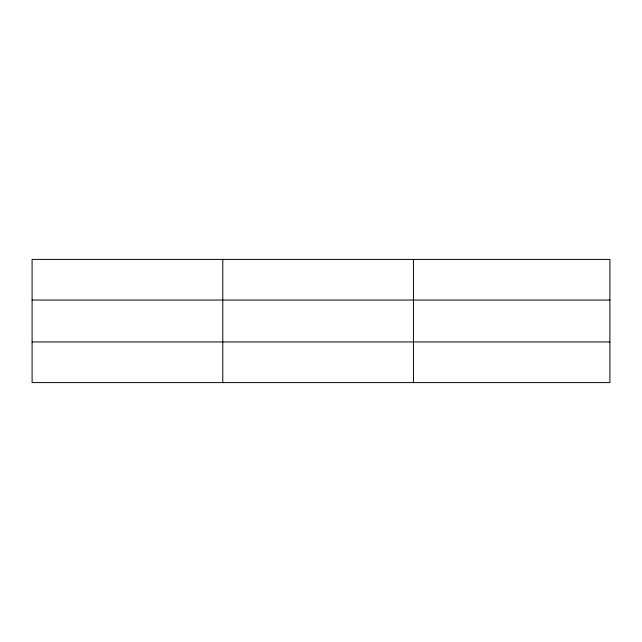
<?xml version="1.0" encoding="UTF-8"?>
<svg xmlns="http://www.w3.org/2000/svg" width="642" height="642" viewBox="0 0 642 642"><rect width="100%" height="100%" fill="white"/><g stroke="black" fill="none" stroke-linecap="round" stroke-linejoin="round"><path stroke-width="0.96" d="M222.774 382.592L222.774 259.408M413.448 382.592L413.448 259.408M609.9 341.945L609.9 382.592L32.1 382.592L32.1 259.408L609.9 259.408L609.9 341.945L32.1 341.945M32.1 300.055L609.9 300.055"/></g></svg>
